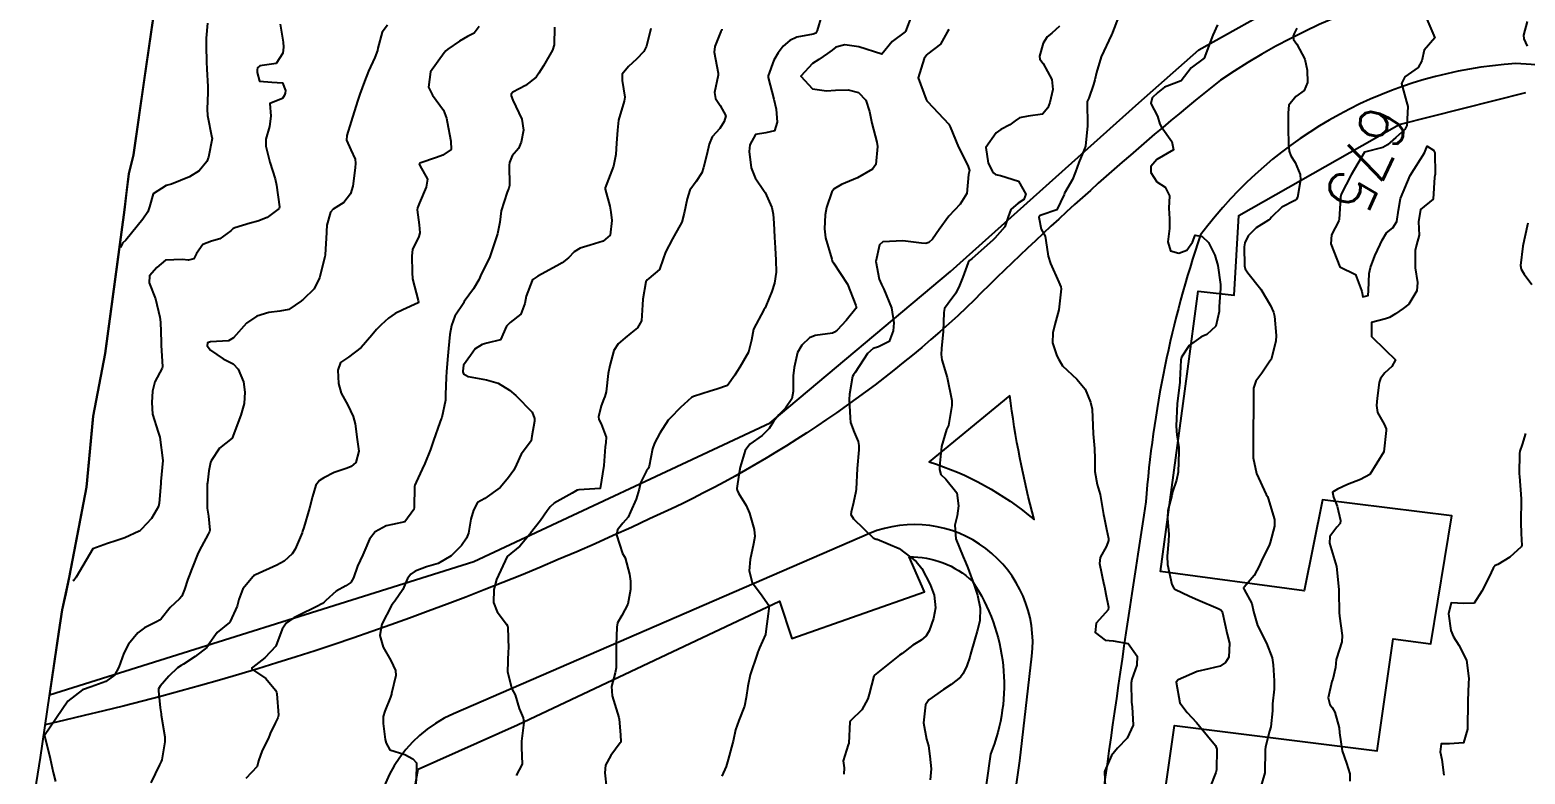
# Model space of a CAD drawing. Header units: metres. Extents: x 292545 to 299085, y 7450245 to 7463078.
# Drawn here: x 295959.8 to 296089.7, y 7457262.8 to 7457327.4 of the extents above; entities that cross this region are included whole.
import ezdxf
from ezdxf.enums import TextEntityAlignment as Align

# ---------------------------------------------------------------- set-up
doc = ezdxf.new("R2010")
doc.units = ezdxf.units.M
for name, color, linetype in [('Area', 45, 'Continuous'), ('Cotas', 45, 'Continuous'), ('Curvas de Nivel 1m', 11, 'Continuous'), ('Curvas de Nivel 5m', 15, 'Continuous'), ('Edificações', 30, 'Continuous'), ('Vias Primárias', 230, 'Continuous')]:
    doc.layers.add(name, color=color, linetype=linetype)
doc.styles.add('Style-STANDARD', font='STANDARD.shx')

msp = doc.modelspace()

# ---------------------------------------------------------------- linework, layer by layer
at = {"layer": 'Area'}
msp.add_polyline3d([(295959.83, 7457258.43, 687.42), (295960.74, 7457264.2, 686.7), (295962.34, 7457275.12, 691.35), (295962.64, 7457277.03, 691.33), (295963.24, 7457279.83, 691.85), (295964.75, 7457287.69, 688.56), (295965.31, 7457293.84, 689.98), (295966.37, 7457299.28, 688.64), (295968.03, 7457311.76, 692.75), (295968.41, 7457314.9, 695.2), (295968.83, 7457316.53, 695.59), (295970.69, 7457329.58, 691.86)], dxfattribs=at)
at = {"layer": 'Curvas de Nivel 1m', "flags": 128}
for points, elevation in [([(296028.57, 7457328.61), (296028.17, 7457327.34), (296028.07, 7457327.09), (296027.83, 7457327), (296026.43, 7457326.76), (296025.82, 7457326.47), (296025.23, 7457325.96), (296024.79, 7457325.38), (296024.42, 7457324.76), (296023.92, 7457323.39), (296023.92, 7457323.25), (296024.41, 7457321.38), (296024.61, 7457320.51), (296024.71, 7457319.38), (296024.48, 7457318.63), (296023.72, 7457318.46), (296022.82, 7457318.3), (296022.34, 7457317.4), (296022.29, 7457316.82), (296022.44, 7457315.4), (296022.81, 7457314.53), (296023.59, 7457313.39), (296023.66, 7457313.26), (296024.24, 7457311.97), (296024.37, 7457311.38), (296024.42, 7457310.59), (296024.49, 7457309.38), (296024.53, 7457308.45), (296024.59, 7457307.38), (296024.61, 7457306.34), (296024.49, 7457305.38), (296024.26, 7457304.68), (296023.74, 7457303.39), (296023.67, 7457303.26), (296023.54, 7457303.08), (296022.66, 7457301.4), (296022.47, 7457300.45), (296022.22, 7457299.41), (296021.48, 7457298.1), (296021.2, 7457297.7), (296021.04, 7457297.42), (296020.39, 7457296.51), (296019.46, 7457296.19), (296018.88, 7457296.03), (296017.45, 7457295.56), (296017.27, 7457295.46), (296016.31, 7457294.6), (296015.43, 7457293.68), (296015.34, 7457293.58), (296015.26, 7457293.49), (296014.53, 7457292.38), (296014.06, 7457291.5), (296013.89, 7457291.01), (296013.59, 7457289.51), (296013.54, 7457289.34), (296013.37, 7457289.1), (296012.83, 7457288.05), (296012.74, 7457287.52), (296012.47, 7457286.65), (296011.97, 7457285.53), (296011.77, 7457285.09), (296011.32, 7457284.55), (296010.86, 7457283.99), (296010.76, 7457283.55), (296011.29, 7457281.93), (296011.43, 7457281.68), (296011.5, 7457281.54), (296011.88, 7457280.14), (296011.98, 7457279.53), (296011.97, 7457278.81), (296011.75, 7457277.53), (296011.22, 7457276.54), (296010.86, 7457275.9), (296010.78, 7457275.54), (296010.74, 7457274), (296010.73, 7457273.54), (296010.72, 7457271.99), (296010.64, 7457271.55), (296010.33, 7457270.37), (296010.38, 7457269.55), (296010.97, 7457267.69), (296011, 7457267.54), (296011.1, 7457266.19), (296011.14, 7457265.58), (296011.13, 7457265.54), (296011.09, 7457265.48), (296010.26, 7457264.37), (296009.81, 7457263.55), (296009.74, 7457262.87), (296009.89, 7457261.55)], 682), ([(296036.41, 7457328.68), (296035.85, 7457327.25), (296035.82, 7457327.22), (296034.71, 7457326.37), (296033.8, 7457325.27), (296031.81, 7457325.92), (296030.59, 7457326.09), (296029.81, 7457325.87), (296029.5, 7457325.63), (296029.08, 7457325.33), (296028.32, 7457324.81), (296027.79, 7457324.48), (296026.78, 7457323.36), (296027.77, 7457322.27), (296028.99, 7457322.1), (296029.77, 7457322.14), (296030.88, 7457322.19), (296031.76, 7457321.96), (296032.42, 7457321.28), (296032.72, 7457320.3), (296032.93, 7457319.28), (296033.36, 7457317.63), (296033.41, 7457317.27), (296033.28, 7457315.69), (296032.99, 7457315.28), (296031.68, 7457314.54), (296030.31, 7457313.96), (296029.67, 7457313.59), (296029.47, 7457313.32), (296029, 7457311.97), (296028.89, 7457311.33), (296028.83, 7457310.12), (296028.92, 7457309.33), (296029.45, 7457307.47), (296029.5, 7457307.32), (296029.59, 7457307.17), (296030.83, 7457305.31), (296031.54, 7457303.46), (296031.58, 7457303.34), (296031.59, 7457303.3), (296031.54, 7457303.2), (296030.69, 7457302.15), (296029.92, 7457301.32), (296029.69, 7457301.15), (296029.52, 7457301.06), (296028, 7457300.85), (296027.51, 7457300.65), (296026.84, 7457300.01), (296026.47, 7457299.36), (296026.18, 7457298.06), (296026.11, 7457297.36), (296026.1, 7457296), (296025.97, 7457295.36), (296025.44, 7457294.53), (296024.86, 7457293.95), (296024.38, 7457293.38), (296024.02, 7457292.78), (296023.41, 7457292.18), (296022.35, 7457291.41), (296021.94, 7457290.87), (296021.49, 7457289.42), (296021.37, 7457288.75), (296021.22, 7457287.56), (296021.23, 7457287.42), (296021.35, 7457287.16), (296022.02, 7457286.09), (296022.32, 7457285.41), (296022.71, 7457284), (296022.77, 7457283.4), (296022.65, 7457282.76), (296022.36, 7457281.4), (296022.29, 7457280.42), (296022.54, 7457279.4), (296023.25, 7457278.46), (296024.02, 7457277.38), (296023.94, 7457276.67), (296023.77, 7457275.38), (296023.69, 7457274.9), (296023.19, 7457273.74), (296023.08, 7457273.5), (296023.04, 7457273.39), (296022.98, 7457273.19), (296022.38, 7457271.4), (296022.15, 7457270.41), (296022.02, 7457269.41), (296021.86, 7457268.68), (296021.37, 7457267.42), (296021.1, 7457266.62), (296020.88, 7457265.64), (296020.83, 7457265.42), (296020.47, 7457264.03), (296020.29, 7457263.43), (296019.91, 7457262.58)], 681), ([(296054.34, 7457328.53), (296053.82, 7457327.15), (296053.79, 7457327.06), (296053.78, 7457327.03), (296053.74, 7457326.95), (296052.83, 7457325.04), (296052.43, 7457323.69), (296052.3, 7457323.05), (296052.18, 7457322.65), (296051.76, 7457321.47), (296051.64, 7457321.17), (296051.63, 7457321.06), (296051.65, 7457319.15), (296051.65, 7457319.06), (296051.47, 7457317.3), (296051.41, 7457317.06), (296050.89, 7457315.86), (296050.61, 7457315.07), (296050.35, 7457314.4), (296049.66, 7457313.21), (296049.62, 7457313.08), (296048.98, 7457311.76), (296047.64, 7457311.31), (296047.5, 7457311.25), (296047.42, 7457311.11), (296047.62, 7457310.09), (296047.99, 7457309.48), (296048.05, 7457309.1), (296048.23, 7457307.73), (296048.44, 7457307.1), (296049.17, 7457305.49), (296049.34, 7457305.08), (296049.38, 7457304.9), (296049.18, 7457303.09), (296048.81, 7457301.8), (296048.64, 7457301.09), (296048.61, 7457300.2), (296049, 7457299.09), (296049.16, 7457298.76), (296049.48, 7457298.21), (296050.74, 7457297.07), (296051.46, 7457296.2), (296051.92, 7457295.06), (296052.05, 7457294.44), (296052.13, 7457293.05), (296052.15, 7457292.32), (296052.25, 7457291.05), (296052.3, 7457290.14), (296052.3, 7457289.05), (296052.51, 7457287.9), (296052.75, 7457287.05), (296053.06, 7457285.31), (296053.1, 7457285.04), (296053.31, 7457284.04), (296053.49, 7457283.22), (296053.48, 7457283.04), (296053.3, 7457282.57), (296052.77, 7457281.57), (296052.7, 7457281.05), (296053.08, 7457279.22), (296053.12, 7457279.04), (296053.25, 7457278.39), (296053.47, 7457277.27), (296053.45, 7457277.04), (296053.23, 7457276.76), (296052.41, 7457275.86), (296052.32, 7457275.05), (296053.2, 7457274.4), (296053.89, 7457274.34), (296055.2, 7457274.12), (296055.96, 7457273), (296055.95, 7457272.23), (296055.52, 7457271.01), (296055.46, 7457270.7), (296055.47, 7457269.01), (296055.53, 7457268.6), (296055.61, 7457267.01), (296055.1, 7457265.88), (296054.25, 7457265.03), (296053.73, 7457264.39), (296053.15, 7457263.04), (296053.14, 7457262.96), (296053.22, 7457261.04)], 678), ([(295990.87, 7457327.78), (295990.41, 7457327.2), (295990.04, 7457325.79), (295990, 7457325.59), (295989.79, 7457324.98), (295989.24, 7457323.8), (295988.87, 7457322.89), (295988.48, 7457321.81), (295988.3, 7457321.27), (295987.84, 7457319.82), (295987.73, 7457319.44), (295987.34, 7457318.2), (295987.33, 7457317.82), (295987.7, 7457316.96), (295988.06, 7457316.17), (295988.09, 7457315.81), (295988.08, 7457315.42), (295987.88, 7457313.82), (295987.66, 7457313.15), (295987.08, 7457312.4), (295986.16, 7457311.83), (295985.92, 7457311.55), (295985.62, 7457310.42), (295985.57, 7457309.88), (295985.57, 7457309.84), (295985.57, 7457309.8), (295985.46, 7457307.84), (295985.44, 7457307.69), (295984.97, 7457305.85), (295984.52, 7457304.89), (295983.54, 7457303.98), (295983.48, 7457303.93), (295983.42, 7457303.87), (295982.31, 7457303.11), (295981.53, 7457302.95), (295980.58, 7457302.85), (295979.53, 7457302.52), (295978.64, 7457301.92), (295977.51, 7457300.64), (295977.07, 7457300.38), (295975.51, 7457300.3), (295975.25, 7457300.22), (295975.22, 7457299.96), (295975.5, 7457299.59), (295976.62, 7457298.82), (295977.48, 7457298.38), (295977.9, 7457297.93), (295978.36, 7457296.82), (295978.5, 7457295.92), (295978.42, 7457294.94), (295978.14, 7457293.93), (295977.4, 7457291.94), (295976.28, 7457291.06), (295975.56, 7457289.96), (295975.51, 7457289.83), (295975.37, 7457289.11), (295975.24, 7457288.07), (295975.23, 7457287.96), (295975.21, 7457287.82), (295975.23, 7457285.96), (295975.23, 7457285.86), (295975.32, 7457285.16), (295975.46, 7457283.96), (295975.43, 7457283.84), (295975.31, 7457283.59), (295974.73, 7457282.53), (295974.44, 7457281.97), (295973.88, 7457280.59), (295973.66, 7457279.98), (295973.55, 7457279.69), (295973.25, 7457278.81), (295973.01, 7457278.22), (295972.82, 7457277.99), (295972, 7457277.22), (295971.22, 7457276.26), (295971.09, 7457276.13), (295970.89, 7457276.01), (295969.77, 7457275.46), (295969.2, 7457275.03), (295968.39, 7457274.04), (295967.97, 7457273.26), (295967.54, 7457272.05), (295967.16, 7457271.36), (295966.42, 7457270.8), (295965.15, 7457270.35), (295964.39, 7457270.09), (295963.13, 7457269.11), (295961.09, 7457266.13), (295961.6, 7457264.12), (295961.84, 7457262.91), (295962.06, 7457262.12)], 687), ([(295981.56, 7457327.89), (295981.81, 7457326.31), (295981.84, 7457325.89), (295981.8, 7457325.37), (295981.2, 7457324.48), (295979.79, 7457324.25), (295979.59, 7457324.1), (295979.55, 7457323.91), (295979.56, 7457323.69), (295979.77, 7457322.92), (295980.82, 7457322.85), (295981.77, 7457322.78), (295982.01, 7457322.13), (295981.98, 7457321.89), (295981.93, 7457321.72), (295981.76, 7457321.44), (295980.67, 7457320.98), (295980.75, 7457319.9), (295980.64, 7457318.99), (295980.32, 7457317.9), (295980.32, 7457317.29), (295980.65, 7457315.9), (295981.11, 7457314.46), (295981.24, 7457313.89), (295981.51, 7457312.02), (295981.46, 7457311.89), (295980.43, 7457311.1), (295979.63, 7457310.78), (295978.94, 7457310.6), (295977.62, 7457310.2), (295977.44, 7457310.11), (295977.26, 7457309.94), (295976.31, 7457309.25), (295975.6, 7457309.03), (295974.83, 7457308.74), (295974.29, 7457307.97), (295974.05, 7457307.52), (295973.59, 7457307.38), (295973.06, 7457307.46), (295971.59, 7457307.39), (295970.84, 7457306.76), (295970.2, 7457306.02), (295970.18, 7457305.41), (295970.72, 7457304.02), (295971.11, 7457302.43), (295971.16, 7457302.01), (295971.21, 7457300.31), (295971.21, 7457300.01), (295971.34, 7457298.14), (295971.31, 7457298.01), (295970.66, 7457296.82), (295970.47, 7457296.02), (295970.42, 7457295.04), (295970.48, 7457294.02), (295970.96, 7457292.46), (295971.1, 7457292.01), (295971.38, 7457290.01), (295971.2, 7457288.16), (295971.19, 7457288.01), (295971.06, 7457286.29), (295970.99, 7457286.01), (295970.39, 7457284.96), (295969.52, 7457284.03), (295969.41, 7457283.93), (295969.31, 7457283.85), (295968.06, 7457283.29), (295967.3, 7457283.01), (295966.57, 7457282.8), (295965.29, 7457282.32), (295963.85, 7457279.86), (295963.63, 7457279.58), (295963.55, 7457279.56)], 688), ([(295975.24, 7457327.97), (295975.12, 7457326.66), (295975.12, 7457325.97), (295975.16, 7457324.6), (295975.18, 7457323.97), (295975.27, 7457322.47), (295975.28, 7457321.96), (295975.22, 7457320.49), (295975.25, 7457319.96), (295975.63, 7457318.04), (295975.64, 7457317.96), (295975.33, 7457316.33), (295975.18, 7457315.97), (295974.51, 7457315.14), (295973.67, 7457314.62), (295972.13, 7457314), (295971.66, 7457313.86), (295970.52, 7457313.16), (295970.21, 7457312.02), (295970.07, 7457311.59), (295969.63, 7457310.94), (295968.16, 7457309.14), (295967.87, 7457308.86), (295967.72, 7457308.54), (295967.68, 7457308.49)], 689), ([(295998.83, 7457327.69), (295998.41, 7457327.1), (295997.82, 7457326.8), (295997.12, 7457326.4), (295996.12, 7457325.72), (295995.95, 7457325.57), (295995.8, 7457325.39), (295994.6, 7457323.74), (295994.43, 7457322.4), (295994.79, 7457321.73), (295995.74, 7457320.41), (295996, 7457319.72), (295996.05, 7457319.4), (295996.37, 7457317.71), (295996.41, 7457317.01), (295995.69, 7457316.52), (295995.13, 7457316.29), (295993.68, 7457315.8), (295993.65, 7457315.78), (295993.64, 7457315.75), (295993.68, 7457315.62), (295994.35, 7457314.42), (295994.24, 7457313.74), (295993.65, 7457312.38), (295993.47, 7457311.93), (295993.44, 7457311.75), (295993.62, 7457310.46), (295993.68, 7457309.75), (295993.61, 7457309.45), (295993.05, 7457308.31), (295992.99, 7457307.76), (295993.01, 7457306.32), (295993.06, 7457305.76), (295993.55, 7457303.9), (295993.56, 7457303.75), (295993.54, 7457303.7), (295992.21, 7457303.09), (295991.53, 7457302.77), (295990.95, 7457302.36), (295990.33, 7457301.78), (295989.92, 7457301.38), (295989.51, 7457300.89), (295988.58, 7457299.8), (295987.49, 7457298.98), (295986.81, 7457298.5), (295986.57, 7457297.83), (295986.62, 7457296.67), (295986.85, 7457295.83), (295987.44, 7457294.8), (295987.9, 7457293.82), (295988.06, 7457293.17), (295988.25, 7457291.81), (295988.38, 7457290.82), (295988.13, 7457289.81), (295987.72, 7457289.47), (295987.38, 7457289.34), (295986.25, 7457288.95), (295985.36, 7457288.5), (295984.96, 7457288.25), (295984.65, 7457287.85), (295984.36, 7457286.87), (295984.09, 7457285.86), (295983.62, 7457284.17), (295983.51, 7457283.87), (295983.46, 7457283.72), (295983.3, 7457283.31), (295982.86, 7457282.3), (295982.6, 7457281.88), (295981.9, 7457281.26), (295981.27, 7457280.91), (295979.42, 7457280.08), (295979.26, 7457280), (295979.23, 7457279.96), (295979.2, 7457279.92), (295978.32, 7457278.86), (295977.97, 7457277.93), (295977.81, 7457277.35), (295977.21, 7457276.02), (295977.18, 7457275.97), (295977.16, 7457275.94), (295976.1, 7457275.05), (295975.31, 7457273.96), (295975.27, 7457273.88), (295975.19, 7457273.76), (295974.19, 7457272.97), (295973.17, 7457272.32), (295972.96, 7457272.2), (295972.64, 7457272), (295971.89, 7457271.26), (295971.15, 7457270.4), (295971, 7457270.16), (295970.98, 7457270.01), (295971.13, 7457268.52), (295971.21, 7457268.01), (295971.23, 7457267.9), (295971.55, 7457266.01), (295971.53, 7457265.56), (295971.27, 7457264.01), (295971.21, 7457263.86), (295971.07, 7457263.56), (295970.34, 7457262.02)], 686), ([(296013.73, 7457327.51), (296013.36, 7457325.96), (296013.13, 7457325.52), (296012.49, 7457324.83), (296011.79, 7457324.2), (296011.25, 7457323.54), (296011.24, 7457323), (296011.47, 7457321.53), (296011.42, 7457321.2), (296010.93, 7457319.54), (296010.85, 7457318.67), (296010.77, 7457317.54), (296010.69, 7457316.56), (296010.49, 7457315.55), (296009.79, 7457313.68), (296009.77, 7457313.56), (296010.17, 7457312.07), (296010.26, 7457311.55), (296010.36, 7457310.83), (296010.22, 7457309.55), (296009.61, 7457309.04), (296008.47, 7457308.7), (296007.6, 7457308.42), (296007.08, 7457308.1), (296006.58, 7457307.59), (296006.03, 7457307.16), (296005.59, 7457306.9), (296003.94, 7457305.99), (296003.57, 7457305.78), (296003.49, 7457305.71), (296003.43, 7457305.63), (296002.92, 7457304.27), (296002.8, 7457303.64), (296002.46, 7457302.71), (296001.53, 7457301.99), (296001.2, 7457301.65), (296000.68, 7457300.48), (295999.5, 7457300.18), (295999.11, 7457300.07), (295998.49, 7457299.69), (295998.07, 7457299.11), (295997.48, 7457298.26), (295997.42, 7457297.75), (295997.42, 7457297.7), (295997.47, 7457297.53), (295997.88, 7457297.29), (295999.47, 7457297.01), (296000.5, 7457296.7), (296001.46, 7457296.11), (296002.02, 7457295.64), (296003.43, 7457294.18), (296003.65, 7457293.63), (296003.64, 7457293.41), (296003.41, 7457292.12), (296003.34, 7457291.7), (296003.29, 7457291.63), (296002.47, 7457290.56), (296002.09, 7457289.64), (296001.85, 7457289.17), (296001.37, 7457288.52), (296000.97, 7457288.04), (296000.65, 7457287.66), (295999.34, 7457286.69), (295998.68, 7457286.34), (295998.33, 7457285.69), (295998.12, 7457284.9), (295997.91, 7457283.69), (295997.75, 7457283.24), (295997.29, 7457282.62), (295996.4, 7457281.71), (295995.28, 7457281.06), (295994.25, 7457280.77), (295993.27, 7457280.4), (295992.89, 7457280.13), (295992.6, 7457279.76), (295992.2, 7457278.81), (295991.51, 7457277.77), (295991.38, 7457277.62), (295991.23, 7457277.42), (295990.39, 7457275.78), (295990.21, 7457274.79), (295990.51, 7457273.78), (295991.18, 7457272.63), (295991.58, 7457271.77), (295991.59, 7457271.34), (295991.23, 7457269.77), (295991.21, 7457269.7), (295991.14, 7457269.45), (295990.65, 7457268.24), (295990.51, 7457267.78), (295990.49, 7457267.16), (295990.67, 7457265.78), (295990.76, 7457265.45), (295991.08, 7457264.88), (295992.38, 7457264.46), (295993.08, 7457264.09), (295993.4, 7457263.75), (295993.4, 7457263.41), (295993.34, 7457261.75)], 684), ([(296019.92, 7457327.44), (296019.9, 7457327.37), (296019.83, 7457327.23), (296019.3, 7457325.95), (296019.25, 7457325.45), (296019.59, 7457323.64), (296019.59, 7457323.44), (296019.27, 7457321.94), (296019.35, 7457321.44), (296019.75, 7457320.83), (296020.24, 7457319.93), (296020.1, 7457319.43), (296019.73, 7457318.83), (296019.06, 7457318.1), (296018.81, 7457317.45), (296018.59, 7457316.56), (296018.31, 7457315.45), (296018.17, 7457314.96), (296017.67, 7457314.23), (296017.14, 7457313.47), (296016.89, 7457312.71), (296016.64, 7457311.48), (296016.42, 7457310.69), (296015.76, 7457309.49), (296015.61, 7457309.23), (296015.01, 7457308.08), (296014.82, 7457307.5), (296014.5, 7457306.58), (296013.57, 7457305.8), (296013.41, 7457305.67), (296013.31, 7457305.51), (296013.06, 7457304), (296013.02, 7457303.52), (296012.92, 7457302.13), (296012.59, 7457301.52), (296012, 7457301.04), (296011.51, 7457300.65), (296010.91, 7457300.13), (296010.54, 7457299.54), (296010.18, 7457298.25), (296010.05, 7457297.55), (296009.87, 7457295.97), (296009.76, 7457295.56), (296009.67, 7457295.34), (296009.44, 7457294.74), (296009.2, 7457293.79), (296009.24, 7457293.56), (296009.42, 7457293.19), (296009.87, 7457292.02), (296009.83, 7457291.55), (296009.77, 7457291.18), (296009.66, 7457289.56), (296009.35, 7457287.56), (296007.48, 7457287.45), (296007.35, 7457287.42), (296006.91, 7457287.15), (296005.34, 7457286.29), (296004.99, 7457285.96), (296004.75, 7457285.62), (296004.16, 7457284.78), (296003.3, 7457283.7), (296003.27, 7457283.66), (296003.25, 7457283.63), (296002.37, 7457282.56), (296001.28, 7457281.65), (296000.34, 7457279.66), (296000.12, 7457278.8), (296000.09, 7457277.67), (296000.41, 7457276.85), (296001.21, 7457275.8), (296001.3, 7457275.65), (296001.32, 7457275.54), (296001.37, 7457273.65), (296001.36, 7457273.47), (296001.29, 7457271.66), (296001.67, 7457270.17), (296001.95, 7457269.65), (296002.31, 7457268.46), (296002.66, 7457267.64), (296002.71, 7457267.24), (296002.51, 7457265.64), (296002.52, 7457265.08), (296002.57, 7457263.64), (296002.06, 7457262.65)], 683), ([(296049.22, 7457327.7), (296048.56, 7457327.09), (296048.15, 7457326.77), (296047.81, 7457326.23), (296047.49, 7457325.1), (296047.52, 7457324.83), (296047.8, 7457324.46), (296048.55, 7457323.09), (296048.66, 7457322.2), (296048.39, 7457321.09), (296048.22, 7457320.62), (296047.74, 7457320.06), (296046.5, 7457319.88), (296045.74, 7457319.75), (296045.38, 7457319.49), (296044.92, 7457319.14), (296044.14, 7457318.73), (296043.73, 7457318.46), (296042.83, 7457317.16), (296043.04, 7457315.81), (296043.39, 7457315.15), (296043.5, 7457314.97), (296043.68, 7457314.84), (296044.09, 7457314.73), (296045.67, 7457314.25), (296046.31, 7457313.12), (296046.12, 7457312.66), (296045.65, 7457312.35), (296044.99, 7457311.79), (296044.76, 7457311.14), (296044.48, 7457310.29), (296043.61, 7457309.29), (296043.46, 7457309.15), (296041.6, 7457307.51), (296041.42, 7457307.36), (296041.29, 7457307.18), (296040.84, 7457305.92), (296040.53, 7457305.19), (296040.22, 7457304.53), (296039.55, 7457303.62), (296039.25, 7457303.2), (296039.19, 7457302.86), (296039.12, 7457301.21), (296038.98, 7457299.73), (296038.94, 7457299.21), (296039.02, 7457298.74), (296039.47, 7457297.2), (296039.88, 7457295.2), (296039.88, 7457294.76), (296039.63, 7457293.2), (296039.58, 7457293.04), (296039.42, 7457292.68), (296038.98, 7457291.21), (296038.83, 7457289.76), (296038.8, 7457289.21), (296038.93, 7457288.77), (296039.36, 7457288.37), (296040.3, 7457287.19), (296040.47, 7457286.06), (296040.34, 7457285.19), (296040.14, 7457284.37), (296040.21, 7457283.19), (296040.85, 7457281.62), (296041.06, 7457281.18), (296041.28, 7457280.67), (296041.83, 7457279.17), (296042.11, 7457278.3), (296042.35, 7457277.17), (296042.3, 7457276.09), (296042.08, 7457275.17), (296041.88, 7457274.49), (296041.51, 7457273.18), (296041.43, 7457272.92), (296041.17, 7457272.17), (296040.86, 7457271.49), (296040.63, 7457271.19), (296039.81, 7457270.54), (296039.15, 7457270.12), (296037.89, 7457269.22), (296037.59, 7457268.77), (296037.42, 7457267.23), (296037.69, 7457265.81), (296037.85, 7457265.22), (296037.97, 7457264.34), (296038.07, 7457263.22), (296038.01, 7457262.26)], 679), ([(296062.94, 7457327.82), (296062.54, 7457326.93), (296061.8, 7457324.94), (296060.67, 7457324.08), (296059.78, 7457322.96), (296058.35, 7457322.41), (296057.77, 7457321.95), (296057.27, 7457321.48), (296057.15, 7457321), (296057.74, 7457319.88), (296057.95, 7457319.2), (296058.06, 7457318.99), (296058.98, 7457317.7), (296059.11, 7457316.97), (296057.69, 7457316.12), (296057.16, 7457315.53), (296057.17, 7457315), (296057.67, 7457314.19), (296058.41, 7457313.72), (296058.78, 7457312.97), (296058.72, 7457311.91), (296058.78, 7457310.97), (296058.78, 7457310.13), (296058.63, 7457308.97), (296058.85, 7457308.21), (296059.6, 7457307.99), (296060.29, 7457308.27), (296060.76, 7457308.95), (296061, 7457309.56), (296061.62, 7457309.45), (296062.17, 7457308.93), (296062.7, 7457307.83), (296062.98, 7457306.93), (296063.2, 7457305.29), (296063.2, 7457304.92), (296063.09, 7457303.38), (296063.08, 7457302.92), (296062.81, 7457301.65), (296062.01, 7457300.94), (296061.66, 7457300.79), (296061.51, 7457300.71), (296060.49, 7457299.97), (296059.81, 7457298.96), (296059.75, 7457298.7), (296059.68, 7457296.96), (296059.67, 7457296.76), (296059.44, 7457294.96), (296059.36, 7457292.97), (296059.42, 7457292.19), (296059.58, 7457291.14), (296059.59, 7457290.97), (296059.6, 7457290.77), (296059.52, 7457288.97), (296059.37, 7457288.3), (296059.05, 7457287.28), (296058.97, 7457286.97), (296058.64, 7457285.67), (296058.59, 7457284.98), (296058.71, 7457283.58), (296058.7, 7457282.98), (296058.57, 7457281.7), (296058.6, 7457280.98), (296058.99, 7457279.24), (296059.11, 7457278.97), (296059.25, 7457278.83), (296060.51, 7457278.21), (296061.24, 7457277.91), (296063.01, 7457277.15), (296063.23, 7457277.02), (296063.32, 7457276.92), (296063.37, 7457276.78), (296063.79, 7457274.91), (296063.98, 7457274.13), (296063.94, 7457272.91), (296063.64, 7457272.45), (296063.18, 7457272.15), (296062.18, 7457271.92), (296061.17, 7457271.68), (296059.54, 7457270.96), (296059.36, 7457270.76), (296059.68, 7457268.96), (296060.3, 7457268.12), (296061.12, 7457267.25), (296061.37, 7457266.94), (296062.78, 7457265.24), (296062.89, 7457264.92), (296062.85, 7457263.13), (296062.8, 7457262.92), (296062.32, 7457261.65)], 677), ([(296069.83, 7457327.53), (296069.6, 7457327.07), (296069.52, 7457326.84), (296069.53, 7457326.56), (296069.82, 7457326.14), (296070.54, 7457324.83), (296070.72, 7457323.9), (296070.75, 7457322.83), (296070.48, 7457322.12), (296069.76, 7457321.61), (296069.14, 7457320.85), (296069.08, 7457320.19), (296069.07, 7457318.85), (296069.1, 7457317.46), (296069.16, 7457316.85), (296069.3, 7457316.45), (296069.69, 7457315.87), (296070.12, 7457314.84), (296070.15, 7457314.37), (296069.89, 7457312.84), (296069.81, 7457312.69), (296069.66, 7457312.58), (296068.52, 7457311.99), (296067.64, 7457311.11), (296067.53, 7457310.98), (296067.38, 7457310.87), (296066.31, 7457310.2), (296065.62, 7457309.49), (296065.32, 7457308.89), (296065.26, 7457308.55), (296065.28, 7457306.89), (296065.34, 7457306.65), (296065.58, 7457306.3), (296066.72, 7457304.88), (296067.55, 7457303.45), (296067.8, 7457302.87), (296067.88, 7457302.52), (296068.04, 7457300.86), (296068.01, 7457300.36), (296067.63, 7457298.87), (296067.59, 7457298.77), (296067.49, 7457298.61), (296066.78, 7457297.58), (296066.27, 7457296.88), (296066.07, 7457296.28), (296066.06, 7457294.88), (296066.07, 7457294.25), (296066.04, 7457292.88), (296066.04, 7457292.26), (296066.03, 7457290.88), (296066.05, 7457290.22), (296066.33, 7457288.88), (296067.18, 7457287.04), (296067.28, 7457286.87), (296067.35, 7457286.69), (296067.88, 7457284.86), (296067.88, 7457284.3), (296067.51, 7457282.87), (296067.46, 7457282.71), (296067.3, 7457282.32), (296066.79, 7457281.37), (296066.59, 7457280.88), (296066.14, 7457280.01), (296065.25, 7457279.01), (296065.21, 7457278.95), (296065.2, 7457278.9), (296065.25, 7457278.8), (296065.93, 7457277.58), (296066.08, 7457276.89), (296066.42, 7457275.68), (296066.81, 7457274.88), (296066.95, 7457274.62), (296067.2, 7457274.14), (296067.7, 7457272.86), (296067.78, 7457272.26), (296067.86, 7457270.86), (296067.87, 7457270.14), (296067.73, 7457268.86), (296067.72, 7457268.27), (296067.58, 7457266.87), (296067.46, 7457266.51), (296067.1, 7457265.13), (296067.07, 7457264.87), (296067.06, 7457262.87), (296066.47, 7457260.88)], 676), ([(296089.84, 7457328.12), (296089.51, 7457326.93), (296089.54, 7457326.61), (296089.82, 7457325.98)], 674), ([(296089.9, 7457310.61), (296089.62, 7457309.42), (296089.48, 7457308.75), (296089.45, 7457308.61), (296089.26, 7457306.94), (296089.3, 7457306.61), (296089.58, 7457306.17), (296090.25, 7457305.28)], 674), ([(296089.7, 7457292.33), (296089.4, 7457291.38), (296089.19, 7457290.82), (296089.16, 7457290.61), (296089.15, 7457288.84), (296089.16, 7457288.61), (296089.31, 7457286.66), (296089.31, 7457286.61), (296089.28, 7457284.65), (296089.28, 7457284.61), (296089.31, 7457283.66), (296089.36, 7457282.61), (296089.35, 7457282.56), (296089.3, 7457282.5), (296088.32, 7457281.59), (296087.28, 7457280.98), (296087.04, 7457280.87), (296086.87, 7457280.64), (296086.54, 7457279.91), (296085.91, 7457278.65), (296085.24, 7457277.62), (296084.32, 7457277.59), (296083.24, 7457277.64), (296083, 7457276.68), (296083.21, 7457275.23), (296083.43, 7457274.68), (296083.9, 7457273.97), (296084.56, 7457272.67), (296084.77, 7457271.06), (296084.74, 7457270.66), (296084.68, 7457269.13), (296084.67, 7457268.66), (296084.64, 7457267.14), (296084.64, 7457266.66), (296084.29, 7457265.47), (296083.09, 7457265.41), (296082.37, 7457265.41), (296082.28, 7457264.69), (296082.42, 7457264.03), (296082.6, 7457262.69)], 674)]:
    msp.add_lwpolyline(points, dxfattribs=dict(at, elevation=elevation))
at = {"layer": 'Curvas de Nivel 5m', "flags": 128}
for points, elevation in [([(296080.96, 7457328.71), (296081.82, 7457326.7), (296080.9, 7457325.62), (296080.69, 7457324.71), (296080.38, 7457324.13), (296079.79, 7457323.71), (296079.22, 7457323.3), (296078.93, 7457322.74), (296079.35, 7457321.14), (296079.47, 7457320.73), (296079.38, 7457319.09), (296079.22, 7457318.74), (296078.42, 7457318.05), (296077.71, 7457317.41), (296077.3, 7457317.16), (296075.7, 7457316.77), (296074.54, 7457314.79), (296073.67, 7457313.13), (296073.61, 7457312.85), (296073.61, 7457312.8), (296073.5, 7457310.93), (296073.48, 7457310.8), (296072.85, 7457309.58), (296072.78, 7457308.81), (296073.58, 7457306.8), (296074.94, 7457306.15), (296075.46, 7457304.77), (296075.48, 7457304.68), (296075.56, 7457304.21), (296076.02, 7457304.31), (296076.05, 7457304.77), (296076.12, 7457306.22), (296076.24, 7457306.76), (296076.6, 7457307.76), (296077.06, 7457308.76), (296077.23, 7457309.14), (296077.62, 7457309.77), (296078.16, 7457310.21), (296078.53, 7457310.74), (296078.65, 7457311.74), (296078.83, 7457312.74), (296079.68, 7457314.73), (296080.91, 7457316.71), (296081.14, 7457317.28), (296081.71, 7457316.95), (296081.82, 7457316.7), (296081.85, 7457314.87), (296081.82, 7457314.7), (296081.79, 7457314.59), (296081.66, 7457312.7), (296080.58, 7457311.78), (296080.4, 7457310.72), (296080.46, 7457309.55), (296080.21, 7457308.72), (296080.1, 7457308.23), (296080.11, 7457306.72), (296080.31, 7457305.45), (296080.26, 7457304.72), (296079.55, 7457303.58), (296079.08, 7457303.2), (296078.39, 7457302.74), (296077.87, 7457302.41), (296077.54, 7457302.31), (296076.31, 7457301.98), (296076.32, 7457300.76), (296077.5, 7457299.6), (296078.4, 7457298.74), (296078.07, 7457298.16), (296077.48, 7457297.62), (296077.1, 7457297.13), (296076.97, 7457296.76), (296076.81, 7457295.4), (296076.76, 7457294.76), (296076.83, 7457294.15), (296077.43, 7457293.14), (296077.58, 7457292.75), (296077.58, 7457292.59), (296077.39, 7457290.75), (296076.16, 7457288.77), (296075.37, 7457288.36), (296074.23, 7457287.92), (296073.36, 7457287.52), (296072.93, 7457287.24), (296073.03, 7457286.8), (296073.34, 7457286.02), (296073.63, 7457284.8), (296073.59, 7457284.52), (296073.32, 7457284.21), (296072.71, 7457283.4), (296072.67, 7457282.81), (296073.28, 7457280.8), (296073.47, 7457278.8), (296073.47, 7457278.58), (296073.5, 7457276.8), (296073.54, 7457276.48), (296073.77, 7457274.79), (296073.73, 7457274.26), (296073.28, 7457272.8), (296073.26, 7457272.72), (296073.18, 7457272.01), (296072.95, 7457271.02), (296072.88, 7457270.8), (296072.55, 7457269.4), (296072.71, 7457268.8), (296072.89, 7457268.56), (296073.13, 7457268.14), (296073.52, 7457266.8), (296073.55, 7457266.35), (296073.78, 7457264.79), (296074.14, 7457263.73), (296074.43, 7457262.79), (296074.43, 7457262.16)], 675), ([(296005.39, 7457327.61), (296005.34, 7457326.08), (296005.21, 7457325.61), (296004.42, 7457324.25), (296004.02, 7457323.63), (296003.78, 7457323.28), (296002.85, 7457322.56), (296001.77, 7457321.99), (296001.61, 7457321.81), (296001.61, 7457321.65), (296001.76, 7457321.27), (296002.53, 7457319.64), (296002.69, 7457318.67), (296002.49, 7457317.64), (296002.25, 7457317.1), (296001.69, 7457316.45), (296001.46, 7457315.88), (296001.44, 7457315.65), (296001.46, 7457313.86), (296001.42, 7457313.65), (296001.28, 7457313.28), (296000.76, 7457311.66), (296000.62, 7457310.68), (296000.42, 7457309.67), (295999.85, 7457307.93), (295999.76, 7457307.68), (295999.59, 7457307.31), (295999.04, 7457306.22), (295998.8, 7457305.69), (295998.35, 7457304.91), (295997.54, 7457303.79), (295997.51, 7457303.74), (295997.49, 7457303.7), (295996.71, 7457302.53), (295996.44, 7457301.71), (295996.29, 7457300.93), (295996.17, 7457299.71), (295996.12, 7457299.08), (295996, 7457297.71), (295995.97, 7457297.21), (295995.92, 7457295.72), (295995.92, 7457295.24), (295995.58, 7457293.72), (295995.53, 7457293.61), (295995.42, 7457293.31), (295994.87, 7457291.73), (295994.6, 7457290.94), (295994.11, 7457289.74), (295993.88, 7457289.23), (295993.36, 7457288.11), (295993.24, 7457287.86), (295993.22, 7457287.75), (295993.18, 7457285.91), (295993.15, 7457285.75), (295992.39, 7457284.68), (295991.31, 7457284.43), (295990.75, 7457284.33), (295989.81, 7457283.79), (295989.3, 7457283.17), (295988.9, 7457282.2), (295988.73, 7457281.81), (295988.27, 7457280.81), (295987.93, 7457279.81), (295987.68, 7457279.39), (295987.25, 7457279.12), (295986.41, 7457278.66), (295985.51, 7457277.84), (295985.38, 7457277.69), (295985.23, 7457277.59), (295984.67, 7457277.29), (295983.22, 7457276.56), (295982.75, 7457276.34), (295982.08, 7457275.88), (295981.74, 7457275.36), (295981.19, 7457273.89), (295980.22, 7457272.86), (295979.17, 7457272.06), (295979.09, 7457272), (295979.09, 7457271.92), (295979.16, 7457271.84), (295980.31, 7457271.06), (295981.14, 7457270.07), (295981.24, 7457269.89), (295981.28, 7457269.75), (295981.41, 7457267.89), (295981.36, 7457267.65), (295981.11, 7457267.2), (295980.7, 7457266.29), (295980.53, 7457265.9), (295980, 7457264.83), (295979.68, 7457263.91), (295979.55, 7457263.43), (295979.06, 7457262.91), (295978.58, 7457262.4)], 685), ([(296039.61, 7457327.42), (296039.48, 7457327.2), (296038.88, 7457326.14), (296037.8, 7457325.31), (296037.7, 7457325.22), (296037.47, 7457324.89), (296036.94, 7457323.23), (296037.65, 7457321.33), (296037.72, 7457321.22), (296037.74, 7457321.2), (296037.75, 7457321.18), (296039.61, 7457319.2), (296039.73, 7457318.98), (296040.47, 7457317.19), (296041.28, 7457315.6), (296041.41, 7457315.18), (296041.32, 7457314.82), (296041.17, 7457313.18), (296040.6, 7457312.24), (296039.63, 7457311.2), (296038.78, 7457310.05), (296038.21, 7457309.21), (296037.89, 7457308.93), (296037.61, 7457308.84), (296037.25, 7457308.87), (296035.61, 7457309.06), (296033.9, 7457308.98), (296033.61, 7457308.73), (296033.28, 7457307.27), (296033.57, 7457305.75), (296033.76, 7457305.27), (296033.96, 7457304.86), (296034.65, 7457303.26), (296034.84, 7457301.95), (296034.79, 7457301.26), (296034.43, 7457300.34), (296033.5, 7457299.86), (296033.06, 7457299.71), (296032.56, 7457299.28), (296031.48, 7457297.63), (296031.33, 7457297.44), (296031.26, 7457297.3), (296031, 7457295.76), (296030.97, 7457295.3), (296031.04, 7457293.69), (296031.07, 7457293.3), (296031.41, 7457292.45), (296031.75, 7457291.64), (296031.81, 7457291.29), (296031.79, 7457290.91), (296031.65, 7457289.3), (296031.56, 7457287.5), (296031.53, 7457287.3), (296031.34, 7457286.36), (296031.13, 7457285.51), (296031.11, 7457285.3), (296031.33, 7457284.92), (296033.05, 7457283.27), (296033.22, 7457283.19), (296033.3, 7457283.18), (296033.4, 7457283.17), (296035.29, 7457282.35), (296036.79, 7457281.23), (296037.27, 7457280.63), (296038, 7457279.22), (296038.34, 7457278.31), (296038.47, 7457277.21), (296038.29, 7457276.28), (296037.91, 7457275.22), (296037.66, 7457274.77), (296037.2, 7457274.39), (296036.48, 7457273.95), (296035.55, 7457273.25), (296035.34, 7457273.09), (296035.18, 7457272.97), (296033.61, 7457271.72), (296033.16, 7457271.37), (296033.13, 7457271.32), (296033.11, 7457271.28), (296032.71, 7457269.72), (296032.57, 7457269.29), (296032.07, 7457268.35), (296031.11, 7457267.42), (296031.05, 7457267.36), (296031.01, 7457267.3), (296030.94, 7457265.46), (296030.89, 7457265.3), (296030.45, 7457263.93), (296030.54, 7457263.31), (296030.51, 7457262.76)], 680)]:
    msp.add_lwpolyline(points, dxfattribs=dict(at, elevation=elevation))
at = {"layer": 'Edificações', "elevation": 689.02}
msp.add_lwpolyline([(295970.69, 7457329.58), (295969.76, 7457323.05), (295968.83, 7457316.53), (295968.62, 7457315.71), (295968.41, 7457314.9), (295968.22, 7457313.33), (295968.03, 7457311.76), (295967.2, 7457305.52), (295966.37, 7457299.28), (295965.84, 7457296.56), (295965.31, 7457293.84), (295965.03, 7457290.76), (295964.75, 7457287.69), (295963.99, 7457283.76), (295963.24, 7457279.83), (295962.94, 7457278.43), (295962.64, 7457277.03), (295962.49, 7457276.07), (295962.34, 7457275.11), (295961.54, 7457269.66), (295998.38, 7457281.22), (296024.1, 7457293.27), (296039.77, 7457306.4), (296056.12, 7457321.06), (296061.33, 7457325.65), (296069, 7457329.94)], dxfattribs=at)
at = {"layer": 'Edificações'}
msp.add_lwpolyline([(296057.76, 7457256.9), (296059.22, 7457266.98), (296076.8, 7457264.78), (296078.2, 7457274.52), (296081.46, 7457274.07), (296083.3, 7457285.19), (296072.05, 7457286.57), (296070.46, 7457278.69), (296057.99, 7457280.35), (296060.32, 7457297.51), (296061.27, 7457304.7), (296064.38, 7457304.34), (296064.8, 7457311.26), (296078.73, 7457319.18), (296089.71, 7457321.96)], dxfattribs=at)
msp.add_lwpolyline([(296017.43, 7457255.79), (295995.45, 7457248.51), (295994.45, 7457241.32), (295989.65, 7457241.75), (295993.54, 7457263.2), (296002.17, 7457267.06), (296024.92, 7457277.78), (296025.98, 7457274.53), (296037.49, 7457278.6), (296036.16, 7457281.63, -0.197403), (296041.66, 7457279.51, -0.252114), (296043.22, 7457264.5), (296039.74, 7457239.69), (296035.93, 7457212.16), (296034.97, 7457207.29, -0.388381), (296026.43, 7457204.13), (295993.45, 7457208.74), (295994.59, 7457222.09), (295987.45, 7457223.17), (295988.81, 7457234.72), (295995.64, 7457234.11), (295995.46, 7457232.19), (296014.56, 7457238.42)], format="xyb", close=True, dxfattribs=at)
at = {"layer": 'Vias Primárias', "elevation": 689.63}
msp.add_lwpolyline([(295973.79, 7457349.56), (296046.26, 7457370.7), (296104.45, 7457387.65), (296138.4, 7457396.85, -0.49425), (296148.32, 7457389.25), (296149.65, 7457385.1), (296142.62, 7457341.11), (296142.18, 7457337.42), (296138.85, 7457331.14, -0.288901), (296130.33, 7457328.75), (296105.93, 7457332.55, 0.188937), (296063.2, 7457323.03, 0.027504), (296041.15, 7457303.27, -0.081926), (296013.64, 7457284.92, -0.053794), (295961.16, 7457267.06, 26.73596)], format="xyb", dxfattribs=at)
at = {"layer": 'Vias Primárias'}
for points in [[(296051.55, 7457249.95), (296046.63, 7457213.98), (296045.48, 7457206.14, 0.489422), (296053.52, 7457197.77), (296111.9, 7457189.85, 0.334532), (296121.61, 7457199.23), (296129.25, 7457249.95), (296135.45, 7457290.87), (296136.62, 7457305.58, 0.078949), (296136.34, 7457315.64, 0.375623), (296130.89, 7457320.2, 0.016014), (296088.85, 7457324.46, 0.220806), (296061.48, 7457309.59, 0.062819), (296056.72, 7457286.4, 0.007437)], [(296044.9, 7457295.65), (296037.92, 7457289.88, -0.10067), (296047.02, 7457284.86, -0.033071)], [(295993.17, 7457205.5), (296027.17, 7457200.78, 0.438397), (296038.08, 7457209.7), (296045.78, 7457263.92), (296046.83, 7457273, 0.570488), (296032.74, 7457283.67), (295996.61, 7457268, 0.31988), (295989.89, 7457256.85), (295985.12, 7457221.98), (295984.84, 7457214.49, 0.41406)]]:
    msp.add_lwpolyline(points, format="xyb", close=True, dxfattribs=at)

# ---------------------------------------------------------------- texts
at = {"layer": 'Cotas', "style": 'Style-STANDARD'}
msp.add_text('675', height=4, rotation=245.0123, dxfattribs=at).set_placement((296075.91, 7457316.14, 675), align=Align.MIDDLE_CENTER)

doc.saveas('drawing.dxf')
